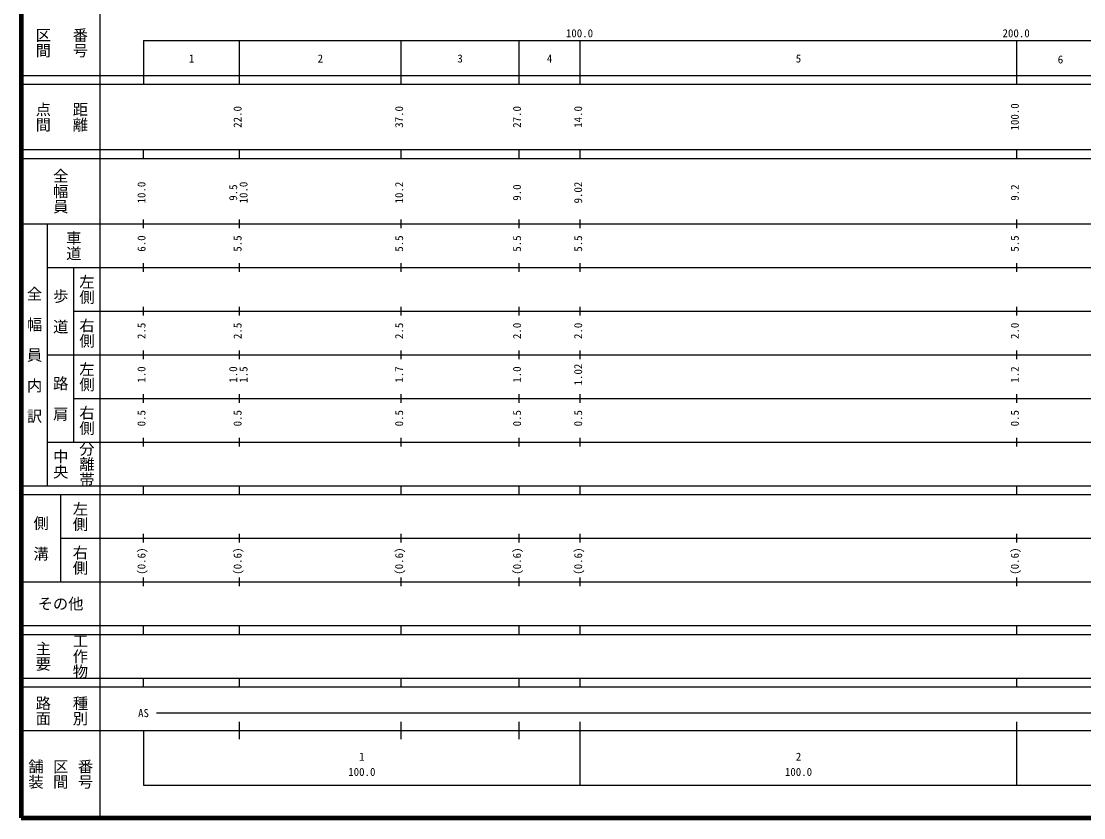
# Model space of a CAD drawing. Units: millimetres on the paper, enlarged 1000 times. Extents: x 40000 to 680000, y 20000 to 380000.
# Drawn here: x 40000 to 283331, y 20000 to 202409 of the extents above; entities that cross this region are included whole.
import ezdxf
from ezdxf.enums import TextEntityAlignment as Align

# ---------------------------------------------------------------- set-up
doc = ezdxf.new("R2010")
doc.units = ezdxf.units.MM
doc.header["$LTSCALE"] = 1000
doc.layers.add('M-TTL', color=2, linetype='Continuous', lineweight=140)
doc.layers.add('M-TTL-BAND', color=7, linetype='Continuous', lineweight=25)
doc.styles.add('@ＭＳ ゴシック', font='')
doc.styles.add('ＭＳ ゴシック', font='')
doc.styles.get('@ＭＳ ゴシック').set_extended_font_data('@MS Gothic')
doc.styles.get('ＭＳ ゴシック').set_extended_font_data('MS Gothic')

msp = doc.modelspace()

# ---------------------------------------------------------------- linework, layer by layer
at = {"layer": 'M-TTL'}
for p, q in [((40000, 380000), (40000, 20000)), ((40000, 20000), (680000, 20000))]:
    msp.add_line(p, q, dxfattribs=at)
at = {"layer": 'M-TTL-BAND'}
for p, q in [((58000, 370000), (58000, 20000)), ((68000, 198000), (579000, 198000)), ((68000, 198000), (68000, 188000)), ((90000, 188000), (90000, 198000)), ((127000, 188000), (127000, 198000)), ((154000, 188000), (154000, 198000)), ((168000, 188000), (168000, 198000)), ((268000, 188000), (268000, 198000)), ((40000, 190000), (579000, 190000)), ((40000, 188000), (579000, 188000)), ((40000, 173000), (579000, 173000)), ((68000, 171000), (68000, 173000)), ((90000, 171000), (90000, 173000)), ((127000, 171000), (127000, 173000)), ((154000, 171000), (154000, 173000)), ((168000, 171000), (168000, 173000)), ((268000, 171000), (268000, 173000)), ((40000, 171000), (579000, 171000)), ((40000, 156000), (579000, 156000)), ((46000, 96000), (46000, 156000)), ((68000, 155000), (68000, 157000)), ((90000, 155000), (90000, 157000)), ((127000, 155000), (127000, 157000)), ((154000, 155000), (154000, 157000)), ((168000, 155000), (168000, 157000)), ((268000, 155000), (268000, 157000)), ((46000, 146000), (579000, 146000)), ((52000, 146000), (52000, 106000)), ((68000, 145000), (68000, 147000)), ((90000, 145000), (90000, 147000)), ((127000, 145000), (127000, 147000)), ((154000, 145000), (154000, 147000)), ((168000, 145000), (168000, 147000)), ((268000, 145000), (268000, 147000)), ((68000, 135000), (68000, 137000)), ((90000, 135000), (90000, 137000)), ((127000, 135000), (127000, 137000)), ((154000, 135000), (154000, 137000)), ((168000, 135000), (168000, 137000)), ((268000, 135000), (268000, 137000)), ((52000, 136000), (579000, 136000)), ((68000, 125000), (68000, 127000)), ((90000, 125000), (90000, 127000)), ((127000, 125000), (127000, 127000)), ((154000, 125000), (154000, 127000)), ((168000, 125000), (168000, 127000)), ((268000, 125000), (268000, 127000)), ((46000, 126000), (579000, 126000)), ((68000, 115000), (68000, 117000)), ((90000, 115000), (90000, 117000)), ((127000, 115000), (127000, 117000)), ((154000, 115000), (154000, 117000)), ((168000, 115000), (168000, 117000)), ((268000, 115000), (268000, 117000)), ((52000, 116000), (579000, 116000)), ((46000, 106000), (579000, 106000)), ((68000, 105000), (68000, 107000)), ((90000, 105000), (90000, 107000)), ((127000, 105000), (127000, 107000)), ((154000, 105000), (154000, 107000)), ((168000, 105000), (168000, 107000)), ((268000, 105000), (268000, 107000)), ((40000, 96000), (579000, 96000)), ((68000, 94000), (68000, 96000)), ((90000, 94000), (90000, 96000)), ((127000, 94000), (127000, 96000)), ((154000, 94000), (154000, 96000)), ((168000, 94000), (168000, 96000)), ((268000, 94000), (268000, 96000)), ((40000, 94000), (579000, 94000)), ((49000, 94000), (49000, 74000)), ((49000, 84000), (579000, 84000)), ((68000, 83000), (68000, 85000)), ((90000, 83000), (90000, 85000)), ((127000, 83000), (127000, 85000)), ((154000, 83000), (154000, 85000)), ((168000, 83000), (168000, 85000)), ((268000, 83000), (268000, 85000)), ((40000, 74000), (579000, 74000)), ((68000, 73000), (68000, 75000)), ((90000, 73000), (90000, 75000)), ((127000, 73000), (127000, 75000)), ((154000, 73000), (154000, 75000)), ((168000, 73000), (168000, 75000)), ((268000, 73000), (268000, 75000)), ((40000, 64000), (579000, 64000)), ((68000, 62000), (68000, 64000)), ((90000, 62000), (90000, 64000)), ((127000, 62000), (127000, 64000)), ((154000, 62000), (154000, 64000)), ((168000, 62000), (168000, 64000)), ((268000, 62000), (268000, 64000)), ((40000, 62000), (579000, 62000)), ((40000, 52000), (579000, 52000)), ((68000, 50000), (68000, 52000)), ((90000, 50000), (90000, 52000)), ((127000, 50000), (127000, 52000)), ((154000, 50000), (154000, 52000)), ((168000, 50000), (168000, 52000)), ((268000, 50000), (268000, 52000)), ((40000, 50000), (579000, 50000)), ((71000, 44000), (565000, 44000)), ((90000, 38000), (90000, 42000)), ((127000, 38000), (127000, 42000)), ((154000, 38000), (154000, 42000)), ((168000, 27500), (168000, 42000)), ((268000, 27500), (268000, 42000)), ((40000, 40000), (579000, 40000)), ((68000, 40000), (68000, 27500)), ((68000, 27500), (579000, 27500))]:
    msp.add_line(p, q, dxfattribs=at)

# ---------------------------------------------------------------- texts
at = {"layer": 'M-TTL-BAND', "style": '@ＭＳ ゴシック'}
for s, p in [('区間', (45000, 197500)), ('番号', (53500, 197500)), ('点間', (45000, 180500)), ('距離', (53500, 180500)), ('全幅員', (49000, 163500)), ('車道', (52000, 151000)), ('左側', (55000, 141000)), ('全\u3000幅\u3000員\u3000内\u3000訳', (43000, 126000)), ('歩\u3000道', (49000, 136000)), ('右側', (55000, 131000)), ('左側', (55000, 121000)), ('路\u3000肩', (49000, 116000)), ('右側', (55000, 111000)), ('分離帯', (55000, 101000)), ('中央', (49000, 101000)), ('左側', (53500, 89000)), ('側\u3000溝', (44500, 84000)), ('右側', (53500, 79000)), ('工作物', (53500, 57000)), ('主要', (45000, 57000)), ('路面', (45000, 44500)), ('種別', (53500, 44500)), ('舗装', (43333, 30000)), ('区間', (49000, 30000)), ('番号', (54667, 30000))]:
    msp.add_text(s, height=2566, rotation=270, dxfattribs=at).set_placement(p, align=Align.MIDDLE_CENTER)
at = {"layer": 'M-TTL-BAND', "style": 'ＭＳ ゴシック'}
for s, p in [('100.0', (167844, 198195)), ('200.0', (267844, 198195)), ('1', (79000, 192405)), ('2', (108500, 192405)), ('3', (140500, 192405)), ('4', (161000, 192405)), ('5', (218000, 192405)), ('AS', (68000, 42500)), ('1', (118000, 32523)), ('2', (218000, 32523)), ('100.0', (118000, 29033)), ('100.0', (218000, 29033))]:
    msp.add_text(s, height=1833, dxfattribs=at).set_placement(p, align=Align.BOTTOM_CENTER)
for s, height, p in [('6', 1833, (278000, 193655)), ('その他', 2566, (49000, 69000))]:
    msp.add_text(s, height=height, dxfattribs=at).set_placement(p, align=Align.MIDDLE_CENTER)
for s, p in [('22.0', (91000, 180500)), ('37.0', (128000, 180500)), ('27.0', (155000, 180500)), ('14.0', (169000, 180500)), ('100.0', (269000, 180500)), ('10.0', (69000, 163174)), ('10.0', (92370, 163174)), ('10.2', (128000, 163174)), ('9.02', (169000, 163174)), ('9.5', (90000, 163174)), ('9.0', (155000, 163174)), ('9.2', (269000, 163174)), ('6.0', (69000, 151500)), ('5.5', (91000, 151500)), ('5.5', (128000, 151500)), ('5.5', (155000, 151500)), ('5.5', (169000, 151500)), ('5.5', (269000, 151500)), ('2.5', (69000, 131500)), ('2.5', (91000, 131500)), ('2.5', (128000, 131500)), ('2.0', (155000, 131500)), ('2.0', (169000, 131500)), ('2.0', (269000, 131500)), ('1.0', (69000, 121500)), ('1.0', (90000, 121500)), ('1.5', (92370, 121500)), ('1.7', (128000, 121500)), ('1.0', (155000, 121500)), ('1.02', (169000, 121500)), ('1.2', (269000, 121500)), ('0.5', (69000, 111500)), ('0.5', (91000, 111500)), ('0.5', (128000, 111500)), ('0.5', (155000, 111500)), ('0.5', (169000, 111500)), ('0.5', (269000, 111500)), ('(0.6)', (69000, 78764)), ('(0.6)', (91000, 78764)), ('(0.6)', (128000, 78764)), ('(0.6)', (155000, 78764)), ('(0.6)', (169000, 78764)), ('(0.6)', (269000, 78764))]:
    msp.add_text(s, height=1833, rotation=90, dxfattribs=at).set_placement(p, align=Align.BOTTOM_CENTER)

doc.saveas('drawing.dxf')
